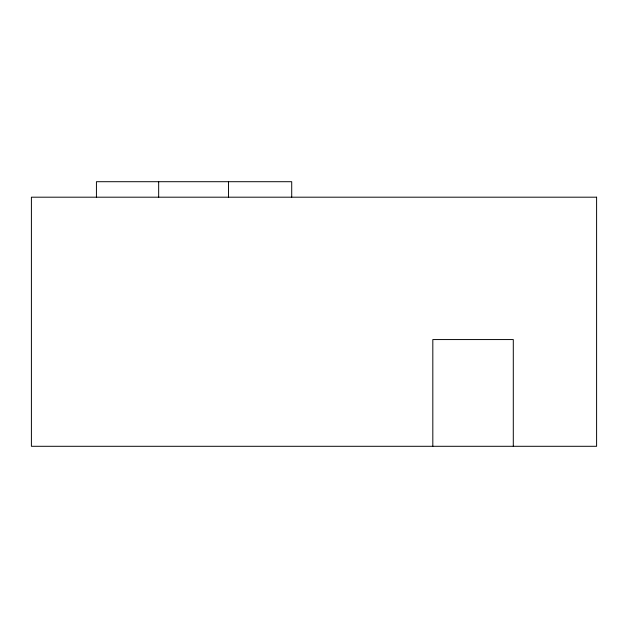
<?xml version="1.0" encoding="UTF-8"?>
<svg xmlns="http://www.w3.org/2000/svg" width="628" height="628" viewBox="0 0 628 628"><rect width="100%" height="100%" fill="white"/><g stroke="black" fill="none" stroke-linecap="round" stroke-linejoin="round"><path stroke-width="0.94" d="M513.296 446.296L513.296 339.56L432.818 339.56L432.818 446.296M291.714 197.192L291.714 181.704L96.429 181.704L96.429 197.192M228.482 181.704L228.482 197.192M158.664 181.704L158.664 197.192M596.6 197.192L31.4 197.192L31.4 446.296L596.6 446.296L596.6 197.192"/></g></svg>
